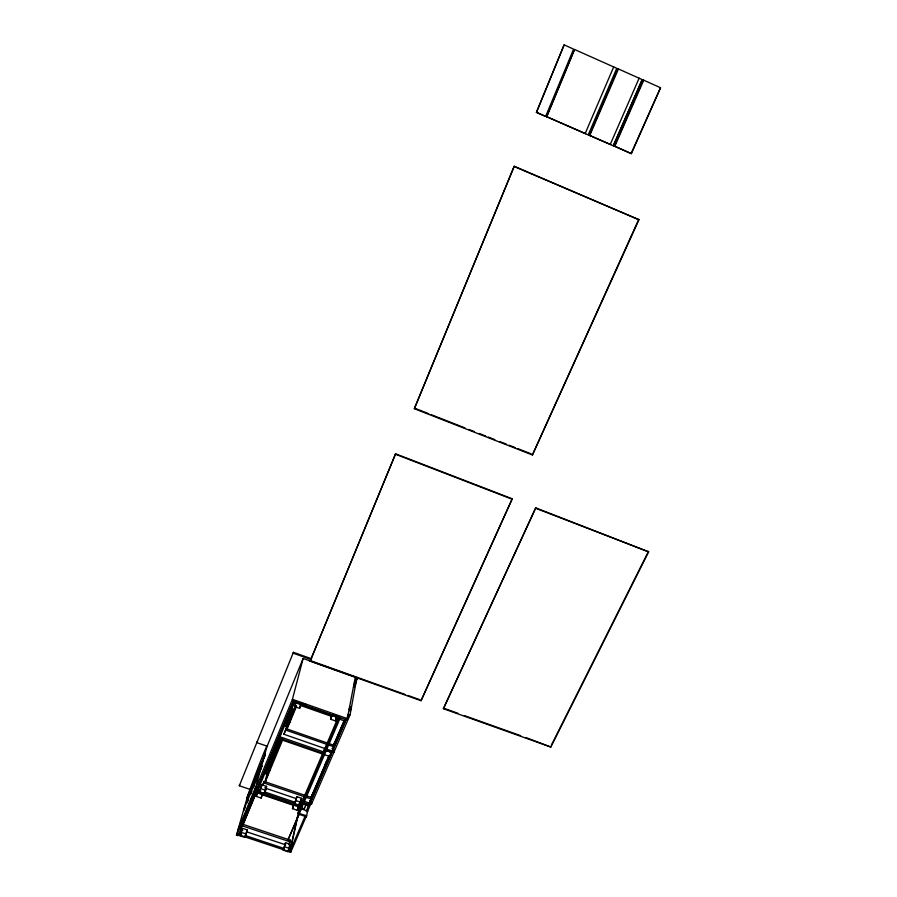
<?xml version="1.0" encoding="UTF-8"?>
<svg xmlns="http://www.w3.org/2000/svg" width="897" height="897" viewBox="0 0 897 897"><rect width="100%" height="100%" fill="white"/><g stroke="black" fill="none" stroke-linecap="round" stroke-linejoin="round"><path stroke-width="1.35" d="M443.41 708.708L535.744 507.859L648.643 551.834L550.825 747.044L443.41 708.708L535.744 507.859M421.041 700.725L512.243 498.799L395.588 453.815L310.138 661.145L421.041 700.725L512.243 498.799M414.347 408.696L514.216 166.248L638.944 219.72L532.426 454.97L414.347 408.696L514.216 166.248M349.112 709.336L350.222 706.78L351.108 707.083L350.301 710.065M309.801 803.847L311.371 804.385L350.077 714.853L351.198 708.664L349.908 708.518L350.222 706.78M351.411 707.498L355.593 684.489L354.337 684.333L354.64 682.707L355.795 683.402L354.719 685.913M355.795 683.402L356.894 677.347L355.817 679.836M355.302 677.112L303.119 658.488L292.422 699.324L293.487 701.297L347.049 720.112L348.047 714.741M347.049 720.112L355.358 676.798M346.085 718.643L345.177 721.154L335.96 717.914M310.138 661.145L395.588 453.815M334.301 749.903L333.807 752.493L332.215 751.944M334.368 749.78L333.863 752.348L332.271 751.798M332.518 750.542L333.011 748.031M334.233 746.113L334.076 746.876L285.672 730.046L286.042 728.644L333.561 745.183L334.233 746.113L333.482 747.851M332.462 750.666L332.955 748.109M331.397 715.593L330.645 719.248L335.601 720.986L337.339 716.389L332.383 714.651L332.069 715.38M331.655 752.078L329.894 756.563L281.624 739.846L281.994 738.444M335.601 720.986L336.083 718.542M279.371 738.153L323.514 753.446L324.826 748.524M330.645 719.248L332.383 714.651M323.514 753.446L324.243 749.87M311.001 800.292L310.855 800.976L309.723 800.595M309.678 803.174L311.427 799.126L310.956 797.377L264.099 781.422L262.406 785.75M311.371 804.385L311.943 801.671M306.292 816.775L307.693 811.056L300.282 808.545L299.217 813.388L306.673 815.911L306.292 816.775L297.793 813.893L299.867 806.717M310.138 800.55L306.281 811.561M310.81 800.718L309.465 804.643L346.309 719.293M310.586 800.662L310.014 803.342L300.417 800.023M305.462 805.596L305.619 804.901M297.625 806.739L304.195 808.959L304.532 807.412M241.484 834.277L238.849 833.391L238.322 834.67L290.763 852.15L291.357 849.459M301.594 803.264L300.809 806.885L301.863 807.244L302.906 802.423M297.86 806.224L300.484 807.109L302.424 800.763M300.058 802.95L300.484 801.021M297.737 815.541L289.72 851.802L305.473 815.328M300.775 802.254L301.639 798.308L296.817 796.671L294.474 804.026L299.306 805.674L300.775 802.254L295.932 800.606L296.817 796.671M290.269 850.535L297.961 815.653M288.004 851.746L290.336 844.335L285.582 842.743L283.228 850.154L288.004 851.746L288.98 847.968M290.056 841.801L290.415 840.209L243.065 824.365L242.863 825.072L242.078 824.803L241.831 825.677L290.056 841.801L288.789 844.75M292.489 808.668L294.552 801.985L292.489 808.668L297.322 810.305L297.916 807.648M297.322 810.305L299.015 805.831L294.182 804.183L293.891 804.878L261.162 793.778M299.306 805.674L299.845 803.903M283.228 850.154L285.582 842.743M295.55 703.001L294.62 706.612L299.62 708.372L300.517 704.739M299.62 708.372L301.37 703.753L296.38 702.003L296.077 702.732M294.62 706.612L296.38 702.003M291.727 712.229L292.725 708.35M288.363 720.358L289.697 715.245M288.408 720.695L290.393 713.081L290.023 713.967M290.953 710.917L291.592 708.462M286.603 729.777L287.298 727.131M288.509 721.906L293.207 704.302M289.877 719.125L291.884 711.377M332.529 751.193L283.923 734.273L286.042 728.644M287.982 721.21L285.885 726.783L287.982 721.21L290.594 722.119M265.579 790.302L266.622 786.389L261.756 784.74L259.267 792.085L264.155 793.744L265.579 790.302L260.691 788.642L259.267 792.085M280.996 732.793L279.931 736.785L324.086 752.09M264.155 793.744L266.622 786.389M264.772 782.565L267.048 774.111M268.382 769.166L270.535 761.138M257.349 792.477L256.273 796.413L261.15 798.061L262.204 794.125M265.445 781.971L267.575 774.29L267.911 774.896M269.257 768L271.051 761.318L271.387 761.923M261.15 798.061L262.855 793.565L257.977 791.905L257.697 792.6M265.635 773.629L267.687 768.168L265.635 773.629L268.237 774.515M262.866 784.931L264.099 781.422M260.691 788.642L261.756 784.74M240.318 834.659L240.015 835.757L244.836 837.361L247.337 829.96L242.526 828.357L240.598 833.975M256.273 796.413L257.977 791.905M244.836 837.361L245.957 833.605M259.883 783.159L258.078 789.73L260.713 790.627M264.716 756.025L247.023 798.106L243.939 808.915L245.408 806.201M311.618 658.813L293.42 652.321L293.184 653.184L311.394 659.687M240.015 835.757L242.526 828.357M293.487 701.297L238.041 835.701L236.46 835.174L243.58 810.159L261.991 765.859L259.334 772.373M249.377 792.847C237.918 821.338 266.768 742.862 267.003 746.461L254.513 791.356L256.116 791.894M257.125 741.684L256.845 742.638L267.429 746.293M249.758 789.293L239.32 785.761L239.622 784.774M239.32 785.761L293.42 652.321M266.97 746.652L303.119 658.488M247.37 796.884L265.142 754.489M250.431 790.268L251.485 787.701M256.699 775.064L257.82 772.272M262.507 760.914L265.209 754.276M247.337 798.296L249.983 791.86M252.562 785.637L253.616 783.07M255.208 779.201L256.262 776.634M256.845 775.12L257.91 772.552M258.908 770.187L264.772 755.812M246.899 802.636L247.931 800.113M250.521 793.811L251.62 791.064M253.111 787.51L254.21 784.763M256.744 778.686L257.843 775.939M243.838 810.585L245.464 806.582M247.011 802.793L248.054 800.27M250.644 793.957L251.687 791.423M253.246 787.644L254.277 785.11M255.253 782.812L261.229 767.238M237.828 830.353L255.836 786.591M236.46 835.174L292.422 699.324L347.644 718.732M243.692 820.161L244.746 817.627M249.971 804.934L251.025 802.389M241.517 825.745L246.843 812.805M247.875 810.339L255.836 790.986M241.428 826.664L240.194 829.647L242.795 830.521M243.412 822.056L244.971 818.277M245.184 817.761L249.388 807.58M249.646 806.941L251.205 803.163M251.485 802.49L255.69 792.309M293.207 701.611L255.925 792.006L258.538 792.892M564.135 44.85L536.406 112.439L545.634 116.442L573.587 49.144L564.135 44.85L536.406 112.439M242.896 824.758L256.419 792.006M242.706 825.453L256.228 792.69M273.047 752.471L274.101 749.937M275.144 747.414L276.713 743.613M292.848 705.188L294.261 701.768M257.529 791.042L294.833 700.703M272.217 756.07L279.875 737.312M270.188 762.002L280.021 738.186M286.266 725.595L286.726 724.473M268.371 769.66L281.322 738.343M268.73 768.987L281.4 738.366M266.689 774.974L281.456 739.274M289.069 721.536L295.696 705.535L288.912 722.13M283.923 734.273L285.672 730.046M286.917 728.028L296.066 705.95M264.806 782.913L282.981 739.027M286.614 730.259L296.627 706.074M246.238 832.618L247.337 829.96M262.574 794.26L262.855 793.565M301.067 704.493L301.37 703.753M546.598 116.666L574.529 49.47L616.777 68.318L588.208 134.931L546.598 116.666L585.651 133.664M546.677 116.902L574.529 49.47M294.474 804.026L295.932 800.606M300.865 800.113L301.639 798.308M298.723 806.515L299.015 805.831M337.025 717.118L337.339 716.389M301.863 802.064L338.449 716.748M297.793 813.893L339.223 717.365M589.307 135.256L617.652 68.609L642.218 79.609L613.29 145.83L589.206 135.324L617.652 68.609M320.397 761.676L322.034 757.864M618.414 69.024L589.755 135.447M288.273 839.132L340.299 717.746M354.562 684.467L357.298 678.076M288.094 839.872L299.34 813.702M300.943 809.957L302.02 807.468M354.943 684.075L357.69 677.695M354.517 687.001L355.593 684.489M290.415 840.209L288.744 844.436L289.193 843.382M304.195 808.959L305.933 804.934M289.204 846.97L290.336 844.335M311.001 797.175L312.1 794.619M324.759 765.253L326.418 761.418M333.46 745.082L334.559 742.537M310.867 797.814L329.042 755.644M333.336 745.687L343.786 721.468M310.721 798.498L328.919 756.306M333.213 746.349L344.213 720.84M311.394 797.994L330.13 754.556M334.424 744.6L344.313 721.659M330.903 753.11L330.567 752.471M332.877 748.524L332.114 748.894M310.037 801.94L311.595 798.33M332.619 749.847L333.101 748.726M349.998 709.65L351.108 707.083M310.474 801.851L331.823 752.392M332.271 751.058L346.41 718.587M347.386 716.793L348.462 714.292L350.077 714.853M350.088 711.231L351.198 708.664M307.323 811.908L310.328 804.945L303.096 802.479M290.763 852.15L306.527 815.687M642.218 79.609L613.29 145.83M614.142 145.998L643.048 79.889L660.54 87.749L631.365 153.667L614.142 145.998L631.365 153.667M643.048 79.889L614.277 146.211M631.163 153.387L660.54 87.749M638.754 219.35L532.426 454.97M551.397 745.172L648.509 551.341M610.722 144.552L589.105 135.122M241.394 832.405L246.227 834.019M284.652 846.835L289.428 848.439M245.442 835.589L283.676 848.338M246.697 831.822L285.762 844.862M264.671 791.973L295.001 802.266M298.959 803.611L301.605 804.508M256.464 790.683L301.044 805.809M254.569 791.21L256.172 791.748M257.686 792.97L262.574 794.63M293.947 805.259L298.779 806.896M255.533 792.466L258.157 793.363M262.103 794.697L293.678 805.394M263.707 782.89L311.427 799.126M264.66 787.88L296.436 798.678M300.663 803.14L308.725 805.887M267.306 769.592L269.907 770.478M271.152 755.33L273.742 756.227M270.782 756.709L273.428 757.606M269.134 760.701L271.769 761.609M325.163 750.127L331.699 752.392M325.533 750.307L331.957 752.538M330.376 752.919L331.442 753.289M329.255 755.521L330.051 755.801M332.305 748.446L333.37 748.816M302.704 703.472L306.628 704.851M294.261 702.093L296.873 703.013M300.809 704.403L332.271 715.447M336.207 716.838L338.819 717.757M296.122 702.979L301.123 704.739M332.182 715.638L337.137 717.387M344.515 720.134L345.323 720.414M300.394 705.423L332.002 716.524M310.284 660.584L405.265 694.491M407.9 695.433L419.774 699.671M443.443 708.114L457.84 713.25M464.388 715.593L520.664 735.686M525.9 737.547L550.825 747.044M395.499 454.241L512.265 499.259M535.778 508.319L648.643 551.834M415.737 408.617L428.699 413.696M431.289 414.706L464.982 427.914M468.873 429.439L474.053 431.468M479.233 433.509L485.714 436.043M488.304 437.063L494.785 439.597M499.977 441.638L506.446 444.172M509.048 445.192L515.517 447.726M518.118 448.747L531.069 453.826M514.25 166.539L638.944 219.72M537.494 112.708L545.634 116.442M643.721 80.214L614.804 146.323M639.135 78.174L610.274 144.361M613.705 66.883L585.203 133.474"/></g></svg>
